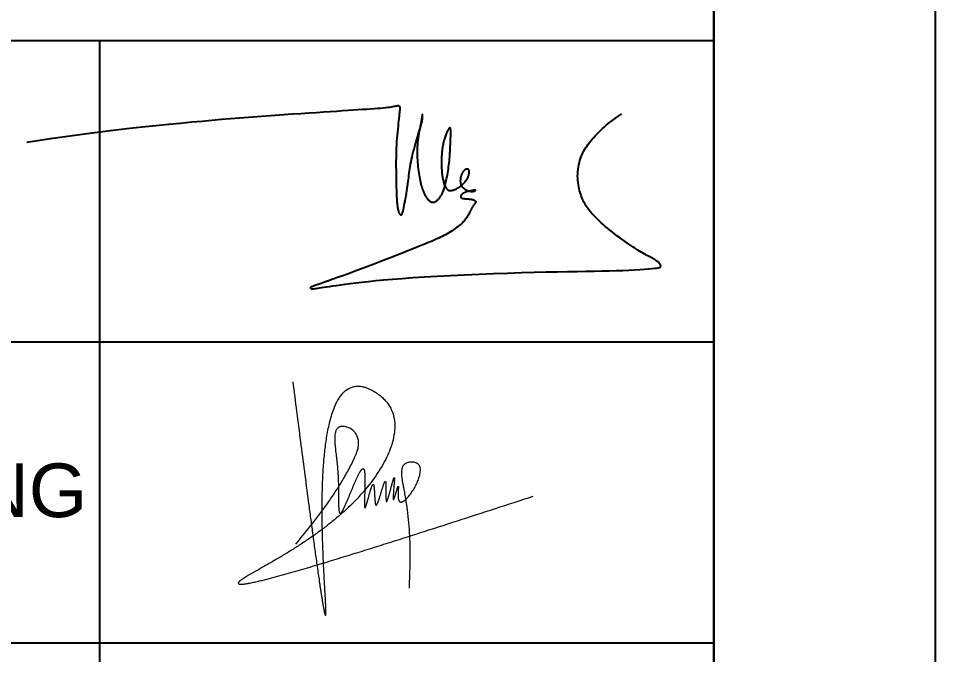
# Model space of a CAD drawing. Header units: millimetres. Extents: x 886808 to 1650903, y -1008069 to 230892.
# Drawn here: x 1071669 to 1083399, y -279590 to -271449 of the extents above; entities that cross this region are included whole.
import ezdxf

# ---------------------------------------------------------------- set-up
doc = ezdxf.new("R2010")
doc.units = ezdxf.units.MM
for name, color, linetype, lineweight in [('A-Wall', 113, 'Continuous', 30), ('G-ANNO-TTLB', 6, 'Continuous', 18), ('hatch', 250, 'Continuous', 0)]:
    doc.layers.add(name, color=color, linetype=linetype, lineweight=lineweight)
for name, color, linetype in [('CUA', 75, 'Continuous'), ('i_Chu', 9, 'Continuous'), ('TUONG', 1, 'Continuous')]:
    doc.layers.add(name, color=color, linetype=linetype)
doc.styles.add('Arial_6', font='arial.ttf', dxfattribs={"height": 1.327769})

# ---------------------------------------------------------------- blocks, each defined once
blk = doc.blocks.new('chu ky Y')
at = {"layer": 'i_Chu'}
blk.add_lwpolyline([(555891.4, 496110.2), (556042.5, 496132.7), (556180.5, 496152.2), (556306.6, 496169), (556421.6, 496183.4), (556526.7, 496195.7), (556622.9, 496206.4), (556711.1, 496215.6), (556792.5, 496223.8), (556867.9, 496231.2), (556938.2, 496238), (557004.3, 496244.2), (557066.8, 496249.8), (557126.7, 496255.1), (557184.6, 496260), (557241.4, 496264.6), (557297.9, 496269), (557354.7, 496273.3), (557411.5, 496277.5), (557468, 496281.5), (557523.6, 496285.3), (557578.1, 496289), (557630.9, 496292.6), (557681.6, 496296), (557729.9, 496299.2), (557775.3, 496302.2), (557817.9, 496305), (557857.9, 496307.7), (557895.3, 496310.2), (557930.4, 496312.6), (557963.1, 496314.7), (557993.7, 496316.8), (558022.2, 496318.7), (558048.9, 496320.4), (558073.6, 496322.1), (558096.5, 496323.7), (558117.5, 496325.2), (558136.7, 496326.7), (558154.1, 496328.2), (558169.8, 496329.7), (558183.8, 496331.3), (558196, 496333), (558206.7, 496334.8), (558215.9, 496336.4), (558223.9, 496338), (558230.6, 496339.5), (558236.4, 496340.7), (558241.2, 496341.6), (558245.3, 496342.2), (558248.8, 496342.4), (558251.7, 496342.1), (558254, 496341.2), (558255.8, 496339.7), (558257.2, 496337.5), (558258.2, 496334.4), (558258.7, 496330.5), (558259, 496325.6), (558258.9, 496319.7), (558258.6, 496312.7), (558258, 496304.6), (558257.1, 496295.2), (558256, 496284.7), (558254.7, 496272.8), (558253.3, 496259.6), (558251.6, 496245), (558249.8, 496229.1), (558247.9, 496211.8), (558246, 496193.6), (558244.1, 496174.4), (558242.3, 496154.6), (558240.6, 496134.3), (558239, 496113.7), (558237.7, 496093), (558236.7, 496072.4), (558236, 496051.9), (558235.4, 496031.5), (558235.1, 496011.2), (558234.9, 495991.1), (558234.9, 495971.2), (558234.9, 495951.4), (558235.1, 495931.9), (558235.2, 495912.5), (558235.5, 495893.5), (558235.7, 495874.9), (558236, 495856.8), (558236.4, 495839.3), (558236.8, 495822.5), (558237.2, 495806.5), (558237.7, 495791.4), (558238.3, 495777.2), (558238.9, 495764.1), (558239.6, 495751.8), (558240.4, 495740.4), (558241.2, 495729.9), (558242, 495720.2), (558243, 495711.2), (558244, 495703), (558245.1, 495695.5), (558246.3, 495688.7), (558247.5, 495682.6), (558248.8, 495677.1), (558250, 495672.2), (558251.3, 495667.9), (558252.6, 495664.2), (558253.8, 495661), (558255.1, 495658.3), (558256.3, 495656.1), (558257.5, 495654.3), (558258.6, 495652.9), (558259.8, 495651.8), (558260.9, 495650.9), (558262.1, 495650.3), (558263.2, 495649.8), (558264.4, 495649.4), (558265.6, 495649.2), (558266.7, 495649.1), (558267.8, 495649.1), (558268.9, 495649.2), (558270, 495649.5), (558271, 495650), (558272, 495650.6), (558272.9, 495651.5), (558273.8, 495652.8), (558274.7, 495654.7), (558275.7, 495657.6), (558276.9, 495661.6), (558278.3, 495667), (558280, 495674.1), (558281.9, 495683), (558284.3, 495694), (558286.9, 495706.7), (558289.7, 495720.9), (558292.6, 495736.1), (558295.6, 495752.1), (558298.5, 495768.4), (558301.4, 495784.8), (558304, 495800.8), (558306.3, 495816.2), (558308.5, 495831), (558310.4, 495845.3), (558312.2, 495859.3), (558313.9, 495873), (558315.6, 495886.5), (558317.3, 495900), (558319.1, 495913.5), (558321, 495927.1), (558323, 495941), (558325.3, 495955.1), (558327.8, 495969.5), (558330.5, 495984.2), (558333.6, 495999.4), (558337, 496015), (558340.7, 496031.1), (558344.9, 496047.8), (558349.4, 496064.8), (558354.1, 496082), (558359, 496099.1), (558363.9, 496116), (558368.8, 496132.5), (558373.6, 496148.3), (558378.1, 496163.2), (558382.3, 496177.2), (558386.2, 496190.1), (558389.8, 496202.1), (558393, 496213.1), (558395.8, 496223.3), (558398.2, 496232.6), (558400.2, 496241.1), (558401.7, 496248.9), (558402.8, 496255.9), (558403.6, 496262.2), (558404, 496267.7), (558404.1, 496272.6), (558404, 496276.6), (558403.8, 496279.9), (558403.4, 496282.5), (558403, 496284.3), (558402.6, 496285.3), (558402.3, 496285.6), (558401.9, 496285.1), (558401.5, 496284), (558401.1, 496282.2), (558400.6, 496279.8), (558400.1, 496276.8), (558399.6, 496273.2), (558398.9, 496269.1), (558398.2, 496264.3), (558397.3, 496258.8), (558396.3, 496252.6), (558395.1, 496245.4), (558393.7, 496237.4), (558392, 496228.3), (558390.1, 496218.1), (558388, 496206.7), (558385.6, 496194.3), (558383.1, 496181.1), (558380.6, 496167.3), (558378.2, 496152.9), (558375.9, 496138.3), (558373.9, 496123.5), (558372.1, 496108.8), (558370.8, 496094.3), (558369.8, 496079.9), (558369.2, 496065.8), (558368.9, 496051.7), (558368.9, 496037.7), (558369.2, 496023.8), (558369.7, 496009.9), (558370.5, 495995.9), (558371.6, 495981.9), (558372.8, 495968), (558374.2, 495954.1), (558375.8, 495940.4), (558377.5, 495926.9), (558379.4, 495913.8), (558381.4, 495901), (558383.5, 495888.8), (558385.7, 495877), (558388, 495865.9), (558390.5, 495855.2), (558393, 495845.1), (558395.6, 495835.4), (558398.3, 495826.2), (558401.1, 495817.4), (558404, 495809), (558407.1, 495801), (558410.2, 495793.5), (558413.4, 495786.3), (558416.6, 495779.6), (558419.8, 495773.3), (558423.1, 495767.4), (558426.3, 495762), (558429.5, 495757.1), (558432.6, 495752.6), (558435.7, 495748.5), (558438.7, 495744.9), (558441.7, 495741.7), (558444.6, 495738.9), (558447.6, 495736.4), (558450.5, 495734.3), (558453.3, 495732.6), (558456.2, 495731.1), (558459, 495729.9), (558461.9, 495729.1), (558464.8, 495728.5), (558467.7, 495728.3), (558470.6, 495728.4), (558473.5, 495728.8), (558476.6, 495729.5), (558479.6, 495730.5), (558482.7, 495731.8), (558485.9, 495733.4), (558489, 495735.3), (558492.2, 495737.5), (558495.3, 495739.9), (558498.4, 495742.5), (558501.5, 495745.4), (558504.4, 495748.5), (558507.4, 495751.7), (558510.2, 495755.1), (558512.9, 495758.7), (558515.6, 495762.5), (558518.2, 495766.3), (558520.7, 495770.3), (558523, 495774.3), (558525.3, 495778.4), (558527.5, 495782.7), (558529.6, 495787.2), (558531.7, 495792), (558533.7, 495797.1), (558535.8, 495802.7), (558537.9, 495808.9), (558540.1, 495815.6), (558542.3, 495823), (558544.7, 495831), (558547, 495839.7), (558549.4, 495849), (558551.8, 495858.8), (558554.2, 495869.2), (558556.6, 495880.1), (558558.9, 495891.6), (558561.2, 495903.4), (558563.4, 495915.7), (558565.5, 495928.2), (558567.5, 495941), (558569.3, 495953.8), (558571, 495966.6), (558572.6, 495979.3), (558573.9, 495991.9), (558575.1, 496004.2), (558576.1, 496016.2), (558576.9, 496027.9), (558577.7, 496039.5), (558578.3, 496050.9), (558578.8, 496062.1), (558579.4, 496073.2), (558579.8, 496084.2), (558580.3, 496095), (558580.8, 496105.7), (558581.2, 496116.1), (558581.6, 496126.1), (558582, 496135.7), (558582.3, 496144.7), (558582.5, 496153.1), (558582.7, 496160.7), (558582.7, 496167.5), (558582.7, 496173.5), (558582.6, 496178.7), (558582.4, 496183.3), (558582.1, 496187.2), (558581.8, 496190.6), (558581.5, 496193.3), (558581.1, 496195.6), (558580.6, 496197.5), (558580.2, 496198.9), (558579.7, 496200), (558579.2, 496200.8), (558578.7, 496201.3), (558578.2, 496201.7), (558577.7, 496201.8), (558577.1, 496201.9), (558576.6, 496201.9), (558576.1, 496201.7), (558575.5, 496201.5), (558574.9, 496201.1), (558574.2, 496200.5), (558573.4, 496199.6), (558572.5, 496198.5), (558571.4, 496197.2), (558570.2, 496195.5), (558568.9, 496193.4), (558567.4, 496191), (558565.8, 496188.2), (558564, 496185.1), (558562.2, 496181.4), (558560.2, 496177.4), (558558.2, 496172.8), (558556.1, 496167.8), (558553.9, 496162.4), (558551.7, 496156.5), (558549.4, 496150.4), (558547.2, 496144), (558545, 496137.4), (558542.8, 496130.7), (558540.7, 496123.9), (558538.7, 496117.1), (558536.8, 496110.2), (558535.1, 496103.2), (558533.4, 496096.1), (558531.9, 496088.7), (558530.5, 496081.1), (558529.2, 496073.2), (558528.1, 496064.9), (558527.2, 496056.2), (558526.4, 496047.2), (558525.8, 496037.9), (558525.2, 496028.6), (558524.8, 496019.1), (558524.5, 496009.7), (558524.3, 496000.5), (558524.1, 495991.4), (558524.1, 495982.6), (558524, 495974.1), (558524.1, 495965.8), (558524.2, 495957.8), (558524.4, 495949.9), (558524.6, 495942.1), (558525, 495934.4), (558525.5, 495926.8), (558526.1, 495919.3), (558526.7, 495911.8), (558527.5, 495904.3), (558528.5, 495897), (558529.6, 495889.7), (558530.8, 495882.5), (558532.2, 495875.4), (558533.8, 495868.5), (558535.5, 495861.6), (558537.4, 495855), (558539.5, 495848.6), (558541.6, 495842.5), (558543.8, 495836.7), (558546.1, 495831.4), (558548.4, 495826.6), (558550.7, 495822.2), (558552.9, 495818.5), (558555.1, 495815.2), (558557.4, 495812.5), (558559.6, 495810.2), (558561.9, 495808.3), (558564.2, 495806.8), (558566.7, 495805.6), (558569.2, 495804.6), (558571.8, 495803.8), (558574.5, 495803.3), (558577.4, 495803), (558580.4, 495802.9), (558583.5, 495803), (558586.8, 495803.4), (558590.3, 495803.9), (558593.9, 495804.7), (558597.7, 495805.7), (558601.7, 495806.9), (558605.8, 495808.4), (558610.1, 495810.1), (558614.5, 495812.1), (558619, 495814.3), (558623.6, 495816.7), (558628.3, 495819.4), (558633.1, 495822.4), (558637.9, 495825.6), (558642.7, 495829), (558647.5, 495832.6), (558652.2, 495836.5), (558656.8, 495840.4), (558661.2, 495844.6), (558665.5, 495848.8), (558669.5, 495853.2), (558673.3, 495857.7), (558676.9, 495862.2), (558680.2, 495866.7), (558683.3, 495871.2), (558686, 495875.7), (558688.5, 495880.1), (558690.7, 495884.4), (558692.5, 495888.6), (558694.1, 495892.7), (558695.4, 495896.6), (558696.5, 495900.4), (558697.3, 495904), (558698, 495907.4), (558698.5, 495910.7), (558698.9, 495913.7), (558699.2, 495916.6), (558699.4, 495919.3), (558699.5, 495921.9), (558699.4, 495924.2), (558699.3, 495926.4), (558699.1, 495928.3), (558698.8, 495930.1), (558698.4, 495931.7), (558697.9, 495933.1), (558697.4, 495934.3), (558696.7, 495935.4), (558695.9, 495936.3), (558695.1, 495937.1), (558694.1, 495937.7), (558693, 495938.3), (558691.8, 495938.7), (558690.5, 495939), (558689, 495939.2), (558687.5, 495939.3), (558685.9, 495939.3), (558684.2, 495939.2), (558682.6, 495938.9), (558680.9, 495938.5), (558679.2, 495938), (558677.5, 495937.3), (558675.8, 495936.4), (558674.2, 495935.4), (558672.6, 495934.3), (558671, 495933), (558669.4, 495931.6), (558667.9, 495930.1), (558666.4, 495928.5), (558664.9, 495926.8), (558663.4, 495925), (558661.9, 495923.1), (558660.5, 495921.1), (558659.1, 495919.1), (558657.7, 495916.9), (558656.3, 495914.7), (558654.9, 495912.4), (558653.6, 495910), (558652.3, 495907.5), (558651.1, 495904.9), (558649.9, 495902.2), (558648.7, 495899.3), (558647.7, 495896.3), (558646.7, 495893.2), (558645.9, 495889.8), (558645.2, 495886.3), (558644.6, 495882.6), (558644.1, 495878.9), (558643.7, 495875.1), (558643.4, 495871.4), (558643.2, 495867.7), (558643.2, 495864.2), (558643.3, 495860.8), (558643.4, 495857.7), (558643.7, 495854.8), (558644.1, 495852), (558644.6, 495849.4), (558645.2, 495846.9), (558646, 495844.6), (558646.8, 495842.2), (558647.7, 495839.9), (558648.7, 495837.6), (558649.9, 495835.4), (558651.1, 495833.1), (558652.4, 495830.9), (558653.9, 495828.6), (558655.4, 495826.5), (558657.1, 495824.4), (558658.8, 495822.4), (558660.7, 495820.4), (558662.7, 495818.5), (558664.8, 495816.7), (558667, 495815), (558669.2, 495813.3), (558671.6, 495811.7), (558674, 495810.2), (558676.5, 495808.7), (558679.1, 495807.3), (558681.7, 495805.9), (558684.4, 495804.6), (558687.1, 495803.4), (558689.9, 495802.2), (558692.7, 495801.2), (558695.6, 495800.3), (558698.5, 495799.5), (558701.4, 495798.9), (558704.4, 495798.4), (558707.3, 495797.9), (558710.1, 495797.6), (558712.9, 495797.4), (558715.5, 495797.3), (558718, 495797.3), (558720.4, 495797.3), (558722.5, 495797.4), (558724.5, 495797.6), (558726.2, 495797.8), (558727.9, 495798.1), (558729.3, 495798.4), (558730.7, 495798.8), (558731.9, 495799.2), (558733.1, 495799.7), (558734.1, 495800.2), (558735.1, 495800.7), (558735.9, 495801.3), (558736.7, 495801.8), (558737.4, 495802.3), (558737.9, 495802.9), (558738.3, 495803.4), (558738.7, 495803.8), (558738.8, 495804.2), (558738.9, 495804.5), (558738.9, 495804.8), (558738.7, 495805.1), (558738.4, 495805.2), (558738, 495805.4), (558737.6, 495805.5), (558737, 495805.5), (558736.4, 495805.5), (558735.6, 495805.4), (558734.7, 495805.3), (558733.7, 495805.2), (558732.5, 495805), (558731.1, 495804.7), (558729.6, 495804.5), (558727.9, 495804.1), (558725.9, 495803.8), (558723.7, 495803.3), (558721.4, 495802.9), (558718.9, 495802.4), (558716.2, 495801.9), (558713.5, 495801.4), (558710.6, 495800.8), (558707.7, 495800.3), (558704.7, 495799.7), (558701.7, 495799.1), (558698.6, 495798.5), (558695.6, 495797.9), (558692.6, 495797.2), (558689.7, 495796.5), (558686.8, 495795.7), (558684, 495794.9), (558681.3, 495794), (558678.8, 495793.1), (558676.3, 495792.1), (558673.9, 495791.1), (558671.6, 495790), (558669.4, 495788.9), (558667.2, 495787.7), (558665.1, 495786.6), (558663.1, 495785.4), (558661.2, 495784.2), (558659.3, 495783), (558657.6, 495781.7), (558655.9, 495780.5), (558654.4, 495779.2), (558653, 495777.9), (558651.7, 495776.7), (558650.6, 495775.4), (558649.6, 495774.1), (558648.8, 495772.8), (558648.1, 495771.6), (558647.6, 495770.3), (558647.1, 495768.9), (558646.8, 495767.6), (558646.6, 495766.2), (558646.5, 495764.8), (558646.6, 495763.4), (558646.7, 495762), (558647, 495760.7), (558647.4, 495759.4), (558648, 495758.2), (558648.7, 495757.1), (558649.6, 495756.1), (558650.6, 495755.3), (558651.9, 495754.5), (558653.3, 495753.9), (558655, 495753.4), (558656.9, 495753), (558659.1, 495752.6), (558661.5, 495752.3), (558664.3, 495752), (558667.3, 495751.6), (558670.7, 495751.3), (558674.2, 495751), (558677.9, 495750.7), (558681.8, 495750.3), (558685.7, 495750), (558689.7, 495749.7), (558693.6, 495749.4), (558697.5, 495749), (558701.2, 495748.7), (558704.9, 495748.4), (558708.4, 495748), (558711.7, 495747.6), (558714.9, 495747.1), (558717.8, 495746.5), (558720.5, 495745.9), (558722.9, 495745.2), (558725, 495744.4), (558726.9, 495743.6), (558728.7, 495742.7), (558730.2, 495741.8), (558731.6, 495740.9), (558732.9, 495740), (558734.1, 495739.2), (558735.2, 495738.4), (558736.2, 495737.7), (558737.2, 495736.9), (558738, 495736.2), (558738.8, 495735.5), (558739.5, 495734.8), (558740, 495734.1), (558740.5, 495733.3), (558740.9, 495732.5), (558741.1, 495731.6), (558741.1, 495730.6), (558741, 495729.5), (558740.7, 495728.3), (558740.2, 495726.9), (558739.4, 495725.3), (558738.3, 495723.5), (558737, 495721.5), (558735.4, 495719.3), (558733.6, 495716.9), (558731.7, 495714.4), (558729.8, 495711.8), (558727.8, 495709.1), (558725.8, 495706.4), (558724, 495703.7), (558722.2, 495701), (558720.6, 495698.4), (558719.1, 495695.8), (558717.7, 495693.3), (558716.3, 495690.8), (558715, 495688.3), (558713.8, 495685.9), (558712.6, 495683.5), (558711.3, 495681.1), (558710.1, 495678.7), (558708.8, 495676.2), (558707.4, 495673.6), (558706, 495670.8), (558704.4, 495667.7), (558702.6, 495664.4), (558700.7, 495660.6), (558698.6, 495656.5), (558696.3, 495651.9), (558693.7, 495647.1), (558690.8, 495642), (558687.7, 495636.7), (558684.3, 495631.3), (558680.6, 495625.8), (558676.6, 495620.2), (558672.2, 495614.7), (558667.4, 495609.1), (558662.3, 495603.5), (558656.6, 495597.9), (558650.5, 495592.1), (558643.8, 495586.2), (558636.5, 495580.2), (558628.6, 495574), (558620.1, 495567.5), (558611.1, 495560.9), (558601.5, 495554.2), (558591.5, 495547.6), (558581.3, 495540.9), (558570.8, 495534.4), (558560.2, 495528.1), (558549.5, 495522.1), (558538.9, 495516.3), (558528.2, 495510.8), (558517.2, 495505.5), (558505.9, 495500.2), (558494.1, 495494.9), (558481.7, 495489.5), (558468.5, 495483.9), (558454.5, 495477.9), (558439.4, 495471.6), (558422.9, 495464.7), (558404.9, 495457.3), (558384.9, 495449.1), (558362.8, 495440.1), (558338.1, 495430.2), (558310.7, 495419.2), (558280.2, 495407.1), (558246.4, 495393.9), (558209.9, 495379.6), (558171.4, 495364.6), (558131.4, 495349.2), (558090.7, 495333.6), (558049.8, 495318), (558009.4, 495302.8), (557970.2, 495288.2), (557932.8, 495274.4), (557897.5, 495261.5), (557864.4, 495249.6), (557833.8, 495238.7), (557806, 495228.9), (557781.2, 495220.2), (557759.6, 495212.6), (557741.4, 495206.3), (557726.7, 495201.2), (557715.3, 495197.2), (557706.7, 495194.1), (557700.6, 495191.8), (557696.4, 495190), (557693.8, 495188.7), (557692.3, 495187.6), (557691.6, 495186.5), (557691.3, 495185.3), (557691.4, 495184.1), (557691.9, 495182.9), (557693, 495181.7), (557694.7, 495180.6), (557697, 495179.8), (557700, 495179.1), (557703.8, 495178.8), (557708.5, 495178.8), (557714.2, 495179.2), (557721, 495179.9), (557729.1, 495180.9), (557738.7, 495182.3), (557749.8, 495184), (557762.6, 495186), (557777.3, 495188.3), (557794.1, 495191), (557812.9, 495193.9), (557834.1, 495197.1), (557857.8, 495200.5), (557884, 495204.2), (557913.1, 495208.1), (557945, 495212.2), (557979.9, 495216.5), (558018.1, 495221), (558060, 495225.5), (558106, 495230.2), (558156.7, 495235), (558212.4, 495239.8), (558273.7, 495244.6), (558341.1, 495249.3), (558414.9, 495254), (558495.4, 495258.6), (558581.2, 495263), (558670.6, 495267.3), (558761.9, 495271.2), (558853.5, 495274.9), (558943.7, 495278.2), (559030.8, 495281.1), (559113.1, 495283.5), (559189.2, 495285.4), (559259.5, 495286.9), (559324.4, 495288.1), (559384.5, 495289.1), (559440.3, 495289.9), (559492.5, 495290.8), (559541.5, 495291.7), (559587.9, 495292.7), (559632.2, 495294), (559674.1, 495295.6), (559713.4, 495297.3), (559749.8, 495299.1), (559782.9, 495301), (559812.4, 495303), (559838, 495304.9), (559859.4, 495306.8), (559876.5, 495308.6), (559889.7, 495310.3), (559899.4, 495311.9), (559906.2, 495313.5), (559910.6, 495315.1), (559913.3, 495316.7), (559914.7, 495318.3), (559915.3, 495320), (559915.6, 495321.7), (559915.8, 495323.5), (559915.6, 495325.4), (559915.2, 495327.4), (559914.5, 495329.5), (559913.4, 495331.8), (559912, 495334.2), (559910.1, 495336.8), (559907.9, 495339.6), (559905.2, 495342.5), (559902, 495345.7), (559898.3, 495349), (559894, 495352.4), (559889.1, 495356.1), (559883.5, 495359.9), (559877.3, 495363.8), (559870.3, 495368), (559862.7, 495372.3), (559854.6, 495376.7), (559846.1, 495381.3), (559837.2, 495386.1), (559828, 495391), (559818.7, 495396), (559809.4, 495401.2), (559800.1, 495406.6), (559790.6, 495412.1), (559781, 495418), (559771.1, 495424.2), (559760.7, 495430.8), (559749.8, 495437.9), (559738.1, 495445.6), (559725.7, 495453.9), (559712.4, 495462.9), (559698.4, 495472.6), (559683.7, 495482.7), (559668.6, 495493.4), (559653.2, 495504.5), (559637.7, 495515.9), (559622.3, 495527.5), (559607, 495539.4), (559592.1, 495551.3), (559577.6, 495563.2), (559563.7, 495575.1), (559550.2, 495586.9), (559537.4, 495598.4), (559525.2, 495609.7), (559513.8, 495620.6), (559503.1, 495631.1), (559493.3, 495641), (559484.3, 495650.6), (559476.1, 495659.7), (559468.4, 495668.6), (559461.4, 495677.3), (559454.9, 495685.8), (559448.8, 495694.3), (559443.2, 495702.8), (559437.9, 495711.5), (559432.8, 495720.2), (559428.1, 495729.2), (559423.6, 495738.4), (559419.3, 495747.9), (559415.3, 495757.8), (559411.4, 495768.1), (559407.7, 495778.8), (559404.1, 495790.1), (559400.8, 495801.8), (559397.7, 495813.9), (559394.9, 495826.5), (559392.5, 495839.5), (559390.5, 495852.8), (559389.1, 495866.5), (559388.3, 495880.5), (559388.1, 495894.7), (559388.5, 495909.2), (559389.5, 495923.7), (559391.1, 495938.2), (559393.2, 495952.6), (559395.9, 495966.8), (559399, 495980.6), (559402.6, 495994), (559406.7, 496006.9), (559411.2, 496019.2), (559416.1, 496031.2), (559421.5, 496042.8), (559427.4, 496054.1), (559433.7, 496065.2), (559440.5, 496076), (559447.7, 496086.8), (559455.4, 496097.5), (559463.6, 496108.1), (559472.2, 496118.7), (559481.1, 496129.3), (559490.5, 496139.9), (559500.2, 496150.6), (559510.2, 496161.2), (559520.5, 496171.9), (559531.1, 496182.8), (559542.7, 496194), (559555.8, 496206.1), (559571.2, 496219.2), (559589.4, 496233.8), (559611.1, 496250.3), (559636.9, 496268.9), (559667.6, 496290.1)], dxfattribs=at)

msp = doc.modelspace()

# ---------------------------------------------------------------- linework, layer by layer
at = {"layer": 'A-Wall', "linetype": 'Continuous', "transparency": 33554636}
msp.add_line((1080561.4, -203167.1), (1080561.4, -315881.7), dxfattribs=at)
at = {"layer": 'CUA', "color": 4, "transparency": 33554636}
for p, q in [((1051093.7, -271733), (1080561.4, -271733)), ((1051093.7, -271733), (1080561.4, -271733)), ((1051094, -271733), (1080561.4, -271733)), ((1072705.6, -271733), (1072705.6, -287145.6)), ((1051093.7, -275586.2), (1080561.4, -275586.2)), ((1051093.7, -279439.3), (1080561.4, -279439.3))]:
    msp.add_line(p, q, dxfattribs=at)
at = {"layer": 'Defpoints', "transparency": 33554636}
msp.add_lwpolyline([(915979, -318719.3), (1083399.1, -318719.3), (1083399.1, -200329.5), (915979, -200329.5)], close=True, dxfattribs=at)
at = {"layer": 'G-ANNO-TTLB', "lineweight": 9, "transparency": 33554636}
for points, knots in [([(1075178.2, -276098.7), (1075194.6, -276226.2), (1075227.5, -276481), (1075276.9, -276863.3), (1075326.6, -277245.5), (1075368.4, -277564), (1075402.2, -277818.7), (1075427.8, -278009.7), (1075453.8, -278200.7), (1075475.7, -278359.8), (1075493.7, -278487), (1075507.3, -278582.4), (1075518.9, -278661.8), (1075528.4, -278725.4), (1075535.6, -278773), (1075543, -278820.6), (1075549.3, -278860.3), (1075554.5, -278892), (1075558.4, -278915.7), (1075562.5, -278939.5), (1075566.6, -278963.2), (1075570.1, -278983), (1075573.1, -278998.8), (1075575.5, -279010.5), (1075577.4, -279020.3), (1075579, -279028.2), (1075580.2, -279034.2), (1075581.4, -279040.2), (1075582.6, -279046.1), (1075583.9, -279052), (1075585.2, -279056.8), (1075586.3, -279060.5), (1075587.2, -279063.3), (1075588.1, -279066.1), (1075589, -279068.9), (1075589.9, -279071.8), (1075590.5, -279074.3), (1075590.9, -279076.2), (1075591.1, -279077.2), (1075591.2, -279078.3), (1075591.5, -279079.7), (1075591.8, -279081.3), (1075592.2, -279082.9), (1075592.8, -279084.3), (1075593.5, -279085.3), (1075594.2, -279086), (1075594.8, -279086.4), (1075595.5, -279086.8), (1075596.5, -279087.1), (1075597.6, -279087.3), (1075598.5, -279087.1), (1075599.1, -279086.9), (1075599.5, -279086.5), (1075600, -279085.8), (1075600.4, -279084.7), (1075600.7, -279083), (1075600.7, -279081.2), (1075600.7, -279079.6), (1075600.7, -279078.3), (1075600.7, -279077.1), (1075600.7, -279075.6), (1075600.8, -279074), (1075600.9, -279071.8), (1075601.1, -279069.3), (1075601.4, -279065.6), (1075601.9, -279061.1), (1075602.3, -279055.4), (1075602.4, -279049.5), (1075602.4, -279043.3), (1075602.3, -279037.1), (1075602.1, -279030.9), (1075602, -279022.9), (1075601.8, -279013), (1075601.4, -278997.5), (1075600.8, -278977.9), (1075599.8, -278954.3), (1075598.3, -278922.8), (1075596.3, -278883.7), (1075593.7, -278836.6), (1075591.1, -278789.5), (1075587.6, -278726.7), (1075583.2, -278648.3), (1075578.2, -278554.1), (1075573.4, -278460), (1075569.1, -278365.8), (1075563.8, -278240.2), (1075558.5, -278083.1), (1075554.5, -277894.6), (1075553.2, -277706), (1075555.4, -277517.4), (1075561.6, -277328.9), (1075572.9, -277140.7), (1075590.8, -276952.9), (1075617.4, -276766.2), (1075650, -276612.2), (1075685.9, -276491.7), (1075719.5, -276403.5), (1075762.1, -276319.1), (1075817.3, -276242.1), (1075878.3, -276190.8), (1075936.2, -276165.1), (1075970.5, -276157.7), (1075993, -276155.6), (1076006.6, -276154.8), (1076030.5, -276155), (1076064.4, -276159), (1076104.1, -276169), (1076142.5, -276183), (1076179.6, -276200.1), (1076227.3, -276226.4), (1076278.1, -276260.8), (1076330, -276304.7), (1076372.7, -276348.7), (1076409.6, -276397.6), (1076449.5, -276469), (1076479.9, -276567.2), (1076486.5, -276690.1), (1076470.1, -276811.6), (1076436.7, -276929.4), (1076390.8, -277042.9), (1076310.3, -277200.9), (1076180.8, -277394.4), (1075991.8, -277611.2), (1075817.3, -277775.3), (1075670.2, -277898), (1075556.8, -277986), (1075440.7, -278070.5), (1075322.2, -278151.7), (1075201.8, -278229.9), (1075100.1, -278292.9), (1075018, -278342.2), (1074956.1, -278378.6), (1074894, -278414.5), (1074831.6, -278450.1), (1074779.6, -278479.6), (1074737.9, -278503.1), (1074706.6, -278520.8), (1074675.4, -278538.5), (1074644.2, -278556.3), (1074618.3, -278571.3), (1074597.7, -278583.5), (1074578.4, -278595.1), (1074559.7, -278606.6), (1074541.9, -278618.2), (1074528.7, -278627.1), (1074517.9, -278634.8), (1074509.5, -278641.4), (1074503.3, -278646.4), (1074498.4, -278650.8), (1074494.6, -278654.5), (1074491.8, -278657.3), (1074489.2, -278660.3), (1074486.7, -278663.4), (1074484.5, -278666.8), (1074482.8, -278669.9), (1074482, -278672.5), (1074481.8, -278674.1), (1074481.8, -278675.4), (1074482, -278676.7), (1074482.8, -278679), (1074484.7, -278681.9), (1074488, -278684.2), (1074491.2, -278685.4), (1074493.8, -278686.1), (1074496.4, -278686.7), (1074499.7, -278687.3), (1074503.7, -278687.8), (1074507.6, -278688.2), (1074512.9, -278688.4), (1074519.5, -278688.5), (1074527.5, -278688.3), (1074535.5, -278687.8), (1074543.4, -278687.2), (1074554, -278686.1), (1074567.2, -278684.5), (1074582.9, -278682.3), (1074598.7, -278679.8), (1074614.4, -278677), (1074635.2, -278673.2), (1074661.3, -278668), (1074692.4, -278661.4), (1074733.9, -278652.1), (1074785.6, -278639.8), (1074847.4, -278624.3), (1074909, -278608.3), (1074991.1, -278586.3), (1075093.5, -278558), (1075216, -278523), (1075338.3, -278487.3), (1075460.5, -278451.1), (1075623.2, -278402.1), (1075826.3, -278340), (1076069.7, -278264.4), (1076312.9, -278188), (1076555.9, -278111), (1076879.6, -278007.7), (1077284, -277877.7), (1077769, -277720.8), (1078092.3, -277616), (1078253.9, -277563.6)], [0, 0, 0, 0, 1.0080318, 2.0160637, 3.0240955, 4.0321274, 4.5361433, 5.0401592, 5.5441752, 6.0481911, 6.3001991, 6.552207, 6.804215, 6.930219, 7.0562229, 7.1822269, 7.3082309, 7.3712329, 7.4342349, 7.4972369, 7.5602389, 7.6232409, 7.6547419, 7.6862429, 7.7177438, 7.7334943, 7.7492448, 7.7649953, 7.7807458, 7.7964963, 7.8122468, 7.8201221, 7.8279973, 7.8358726, 7.8437478, 7.8516231, 7.8594983, 7.863436, 7.8654048, 7.8673736, 7.8713112, 7.8752488, 7.8791864, 7.8831241, 7.8870617, 7.8890305, 7.8909993, 7.8929681, 7.8949369, 7.8988746, 7.9008434, 7.9028122, 7.904781, 7.9067498, 7.9106874, 7.9146251, 7.9185627, 7.9225003, 7.9244691, 7.9264379, 7.9303756, 7.9343132, 7.9382508, 7.9461261, 7.9540013, 7.9697518, 7.9855023, 8.0012528, 8.0170033, 8.0327538, 8.0485043, 8.0642548, 8.0950784, 8.1259021, 8.1875494, 8.2491967, 8.310844, 8.4341386, 8.5574332, 8.6807278, 8.8040224, 9.0506116, 9.2972008, 9.54379, 9.7903792, 10.0369684, 10.5301468, 11.0233252, 11.5165036, 12.009682, 12.5028603, 12.9960387, 13.4892171, 13.9823955, 14.4755739, 14.7221631, 14.9687523, 15.2153415, 15.4619307, 15.7085199, 15.8318145, 15.9551091, 15.9817886, 16.0084681, 16.0618271, 16.168545, 16.2752629, 16.3819809, 16.4886988, 16.5954168, 16.8088527, 16.9686385, 17.1284244, 17.2882103, 17.4479961, 17.7675678, 18.0871396, 18.4067113, 18.726283, 19.0458547, 19.3654265, 20.116469, 20.8675115, 21.6185541, 21.9940753, 22.3695966, 22.7451179, 23.1206391, 23.4961604, 23.8716817, 24.0594423, 24.2472029, 24.4349636, 24.6227242, 24.8104848, 24.9043651, 24.9982454, 25.0921258, 25.1860061, 25.2798864, 25.3268266, 25.3737667, 25.4570875, 25.4987479, 25.5404083, 25.5820686, 25.6028988, 25.623729, 25.6445592, 25.6549743, 25.6653894, 25.6758045, 25.6862196, 25.6966347, 25.7070498, 25.7122574, 25.7174649, 25.7200687, 25.7226725, 25.72788, 25.7382951, 25.7487102, 25.7591253, 25.7643328, 25.7695404, 25.7799555, 25.7903706, 25.8007857, 25.8112008, 25.832031, 25.8528612, 25.8736914, 25.8945216, 25.9153517, 25.9570121, 25.9986725, 26.0403329, 26.0819933, 26.1236537, 26.2069745, 26.2902952, 26.373616, 26.5402575, 26.7068991, 26.8735406, 27.0401822, 27.3734653, 27.7067484, 28.0400315, 28.3733146, 28.7065977, 29.3731638, 30.03973, 30.7062962, 31.3728624, 32.0394286, 33.372561, 34.7056934, 36.0388257, 36.0388257, 36.0388257, 36.0388257]), ([(1075219.3, -278175.1), (1075291.1, -278086.1), (1075434.8, -277908.3), (1075606.9, -277680), (1075735.4, -277490.8), (1075810.8, -277369.4), (1075867.6, -277270.2), (1075908.3, -277194.7), (1075940.4, -277130.9), (1075965.1, -277079.3), (1075979, -277049.2), (1075988.2, -277027.5), (1075995, -277010.4), (1076006.1, -276980), (1076018.2, -276935.3), (1076022.7, -276879.7), (1076014.4, -276826.5), (1075995.6, -276778.3), (1075972.6, -276743.9), (1075949.4, -276720.3), (1075929.8, -276705.1), (1075908.3, -276692.8), (1075883.9, -276682.4), (1075856.8, -276674.4), (1075832, -276670.4), (1075812, -276669.7), (1075797, -276670.8), (1075784.7, -276673.5), (1075775.3, -276676.9), (1075764.9, -276681.7), (1075752.2, -276690.7), (1075739.8, -276705.7), (1075730.7, -276722.9), (1075722.4, -276747.3), (1075716.9, -276779.1), (1075714.8, -276817.7), (1075715.4, -276856.3), (1075718.3, -276907.7), (1075724.7, -276971.8), (1075733.7, -277048.5), (1075742.8, -277125.1), (1075750.8, -277201.9), (1075756.5, -277275.4), (1075759.8, -277345.6), (1075761.7, -277412.3), (1075762.4, -277467.8), (1075762.7, -277512.3), (1075762.8, -277545.7), (1075763, -277579), (1075763.2, -277612.4), (1075763.5, -277645.7), (1075764.2, -277673.5), (1075765, -277695.7), (1075765.8, -277709.6), (1075766.5, -277720.7), (1075767.2, -277729), (1075768.1, -277737.3), (1075769.1, -277745.6), (1075770.2, -277752.4), (1075771.3, -277757.9), (1075772.2, -277762), (1075773.3, -277766), (1075774.3, -277769.3), (1075775.3, -277771.9), (1075776.4, -277774.5), (1075778, -277777.6), (1075780.3, -277780.3), (1075782.8, -277781.9), (1075784.7, -277782.5), (1075786.8, -277782.5), (1075788.9, -277782), (1075790.9, -277781.1), (1075793.3, -277779.7), (1075795.4, -277777.8), (1075797.3, -277775.8), (1075799.2, -277773.8), (1075801.4, -277771.1), (1075804.1, -277767.5), (1075806.8, -277763.6), (1075810.5, -277757.9), (1075814.8, -277750.6), (1075819.7, -277741.8), (1075824.5, -277732.8), (1075829, -277723.7), (1075835, -277711.6), (1075842.2, -277696.3), (1075850.5, -277677.8), (1075858.7, -277659.2), (1075866.8, -277640.6), (1075877.3, -277615.7), (1075890.4, -277584.5), (1075905.8, -277547), (1075921.2, -277509.4), (1075936.7, -277471.9), (1075952.2, -277434.4), (1075968.1, -277397.1), (1075981.6, -277366.1), (1075992.7, -277341.4), (1076001.2, -277323), (1076009.9, -277304.6), (1076019, -277286.5), (1076026.9, -277271.5), (1076033.5, -277259.7), (1076038.6, -277251), (1076044, -277242.4), (1076049.7, -277234), (1076054.9, -277227.2), (1076059.3, -277222.2), (1076062.8, -277218.5), (1076066, -277215.8), (1076068.9, -277213.9), (1076071.2, -277212.6), (1076073.2, -277211.7), (1076074.8, -277211.3), (1076076.1, -277211.1), (1076077.3, -277211.1), (1076079, -277211.3), (1076081.1, -277212), (1076083.4, -277213.3), (1076085.3, -277215), (1076086.9, -277217), (1076088.2, -277219.2), (1076089.3, -277221.5), (1076090.6, -277224.7), (1076091.9, -277228.3), (1076093, -277232.4), (1076094.3, -277237.5), (1076095.5, -277243.9), (1076096.7, -277251.7), (1076098.1, -277262.1), (1076099.3, -277275.1), (1076100.3, -277290.8), (1076101, -277306.5), (1076101.4, -277322.2), (1076101.7, -277337.9), (1076101.8, -277358.8), (1076101.7, -277384.9), (1076101, -277426.8), (1076099.9, -277468.6), (1076098.6, -277510.5), (1076097.5, -277541.9), (1076096.7, -277568), (1076096.1, -277588.9), (1076095.7, -277604.6), (1076095.4, -277620.3), (1076095.1, -277636), (1076095, -277651.7), (1076095.1, -277664.7), (1076095.3, -277673.9), (1076095.4, -277679.2), (1076095.5, -277683.2), (1076095.7, -277687.1), (1076095.9, -277690.4), (1076096.2, -277692.9), (1076096.5, -277695.4), (1076096.9, -277697.9), (1076097.2, -277700.4), (1076097.5, -277702.1), (1076097.6, -277703.4), (1076097.8, -277704.5), (1076097.9, -277705.6), (1076098, -277707), (1076098.3, -277708.8), (1076098.9, -277710.7), (1076100.1, -277712.1), (1076101.8, -277712.6), (1076103, -277712.6), (1076103.7, -277712.5), (1076104.3, -277712.3), (1076104.9, -277711.9), (1076105.6, -277711.3), (1076106.2, -277710.5), (1076106.9, -277709.3), (1076107.4, -277708), (1076107.9, -277706.6), (1076108.4, -277705.2), (1076109.1, -277703.5), (1076109.8, -277701.7), (1076110.7, -277699.7), (1076111.6, -277697.6), (1076112.5, -277695.3), (1076113.4, -277693.1), (1076114.6, -277690.2), (1076116, -277686.3), (1076118.1, -277679.9), (1076120.5, -277671.7), (1076123.4, -277662.1), (1076126.3, -277652.5), (1076130, -277639.7), (1076134.5, -277623.6), (1076139.8, -277604.2), (1076145.1, -277584.9), (1076150.4, -277565.5), (1076155.8, -277546.1), (1076161.2, -277526.8), (1076166.7, -277507.5), (1076171.5, -277491.5), (1076175.5, -277478.7), (1076178.6, -277469.2), (1076181.7, -277459.6), (1076185, -277450), (1076187.9, -277442.2), (1076190.5, -277436.2), (1076192.6, -277431.8), (1076194.4, -277428), (1076195.8, -277425), (1076196.7, -277423), (1076197.4, -277421.3), (1076198.2, -277419.7), (1076199.2, -277417.6), (1076200.3, -277415.8), (1076201.4, -277414.6), (1076202.4, -277413.8), (1076203.4, -277413.2), (1076205, -277412.6), (1076207.3, -277412.4), (1076209.8, -277413.1), (1076211.5, -277414.7), (1076212.6, -277417), (1076213.3, -277419.7), (1076213.8, -277422.5), (1076214.3, -277425), (1076214.8, -277427.3), (1076215.3, -277430.2), (1076216.1, -277433.6), (1076216.8, -277437.7), (1076217.8, -277443.3), (1076218.6, -277450.5), (1076219.4, -277459.3), (1076220.2, -277468), (1076220.8, -277476.7), (1076221.5, -277485.3), (1076222.2, -277496.9), (1076223.1, -277511.4), (1076224, -277528.8), (1076224.8, -277546.1), (1076225.7, -277563.5), (1076226.7, -277580.9), (1076227.8, -277598.3), (1076228.8, -277612.7), (1076229.8, -277624.2), (1076230.7, -277632.9), (1076231.7, -277641.6), (1076232.7, -277648.9), (1076233.6, -277654.6), (1076234.4, -277658.8), (1076235.1, -277662.8), (1076236, -277666.2), (1076236.8, -277669.1), (1076237.5, -277671.2), (1076238.4, -277673.5), (1076239.4, -277675.8), (1076240.5, -277677.6), (1076241.4, -277678.7), (1076242.2, -277679.3), (1076242.9, -277679.7), (1076243.5, -277679.8), (1076244.1, -277679.9), (1076244.9, -277679.8), (1076246.3, -277679.4), (1076248, -277678.5), (1076250.7, -277676.4), (1076253.2, -277673.6), (1076255.1, -277670.5), (1076256.4, -277668), (1076257.3, -277665.9), (1076258.3, -277663.7), (1076259.8, -277660.5), (1076262.4, -277654.8), (1076266.1, -277646.7), (1076270, -277636.8), (1076273.6, -277626.8), (1076277.1, -277616.7), (1076280.5, -277606.6), (1076283.8, -277596.5), (1076288.2, -277583), (1076293.5, -277566.1), (1076299.8, -277545.7), (1076305.9, -277525.3), (1076312.1, -277504.9), (1076318.2, -277484.5), (1076323.4, -277467.6), (1076327.6, -277454), (1076330.8, -277443.9), (1076334.1, -277433.8), (1076337.4, -277423.6), (1076340.2, -277415.1), (1076342.6, -277408.5), (1076344.5, -277403.5), (1076346.6, -277398.7), (1076348.4, -277394.7), (1076349.8, -277391.5), (1076350.8, -277389), (1076351.6, -277386.9), (1076352.2, -277385.1), (1076352.9, -277383.4), (1076353.6, -277381.2), (1076354.8, -277378.7), (1076356.3, -277376.5), (1076359, -277374.2), (1076363.3, -277373), (1076365.5, -277375), (1076366.4, -277377.6), (1076366.7, -277380.3), (1076366.9, -277382.4), (1076367.1, -277384), (1076367.3, -277385.5), (1076367.5, -277387.5), (1076367.8, -277390.7), (1076368.4, -277394.9), (1076368.9, -277399.4), (1076369.3, -277403.7), (1076369.6, -277407.8), (1076369.8, -277411.9), (1076370, -277417.6), (1076370.1, -277424.7), (1076370.2, -277433.1), (1076370.3, -277441.5), (1076370.4, -277452.5), (1076370.4, -277466.4), (1076370.3, -277483.1), (1076370.1, -277499.8), (1076370, -277516.4), (1076369.9, -277533.1), (1076369.8, -277549.9), (1076369.8, -277563.6), (1076370, -277574.7), (1076370.1, -277583.1), (1076370.4, -277591.7), (1076370.7, -277598.8), (1076371, -277604.2), (1076371.3, -277608), (1076371.6, -277611.8), (1076372, -277615), (1076372.4, -277617.8), (1076372.7, -277620.1), (1076373.1, -277622), (1076373.4, -277623.7), (1076373.7, -277625.5), (1076374.2, -277627.6), (1076374.8, -277629.4), (1076375.6, -277630.4), (1076376.1, -277630.8), (1076376.6, -277631), (1076377.1, -277631), (1076377.8, -277630.9), (1076378.7, -277630.5), (1076380, -277629.7), (1076382.2, -277627.8), (1076384.5, -277624.9), (1076385.9, -277621.8), (1076386.9, -277619.2), (1076387.5, -277617.3), (1076388.2, -277615.4), (1076389.1, -277612.8), (1076390.8, -277608.3), (1076393, -277602.7), (1076395.2, -277596.9), (1076397.5, -277590.3), (1076400.1, -277582.1), (1076403, -277572.2), (1076406, -277562.2), (1076408.9, -277552.3), (1076412.7, -277539), (1076417.3, -277522.4), (1076422.7, -277502.4), (1076428.1, -277482.3), (1076433.4, -277462.3), (1076438.7, -277442.3), (1076443.1, -277425.6), (1076446.7, -277412.2), (1076449.4, -277402.2), (1076452.2, -277392.3), (1076455, -277382.3), (1076457.2, -277373.8), (1076459, -277367.1), (1076460.5, -277362.2), (1076461.8, -277358.1), (1076462.9, -277354.9), (1076464.1, -277351.8), (1076465.7, -277347.8), (1076467.4, -277343), (1076468.5, -277338.6), (1076469.2, -277334.9), (1076469.7, -277332.7), (1076470.3, -277331), (1076470.9, -277329.9), (1076471.7, -277328.9), (1076472.5, -277328.1), (1076473.2, -277327.6), (1076474, -277327.2), (1076475.2, -277326.8), (1076476.4, -277326.7), (1076477.3, -277327.2), (1076477.8, -277328), (1076478.1, -277329.1), (1076478.2, -277330.6), (1076478.1, -277332.7), (1076477.8, -277335.1), (1076477.5, -277337.3), (1076477.3, -277339.5), (1076477.2, -277341.9), (1076477.1, -277344.6), (1076477.1, -277347.1), (1076477.2, -277350.3), (1076477.3, -277353.3), (1076477.4, -277356.5), (1076477.4, -277359.7), (1076477.2, -277363.9), (1076476.8, -277370.4), (1076476.2, -277378.4), (1076475.5, -277387.6), (1076474.8, -277396.6), (1076474, -277408.5), (1076472.9, -277423.3), (1076471, -277447.3), (1076469.1, -277471.2), (1076467.2, -277495.2), (1076465.8, -277513.2), (1076464.9, -277528), (1076464.2, -277539.9), (1076463.6, -277549), (1076463, -277558.3), (1076462.6, -277565.9), (1076462.5, -277571.8), (1076462.6, -277576), (1076462.8, -277580), (1076463, -277584.2), (1076463.1, -277588), (1076463.1, -277591.2), (1076463, -277593.4), (1076462.8, -277595.3), (1076462.7, -277597.2), (1076462.5, -277599.6), (1076462.6, -277602.1), (1076463.2, -277603.8), (1076464, -277604.7), (1076465, -277605.3), (1076467, -277605.4), (1076468.9, -277604.7), (1076470.2, -277603.9), (1076471.3, -277603), (1076472.3, -277601.5), (1076473.2, -277599.3), (1076473.8, -277597), (1076474.3, -277594.9), (1076474.6, -277593.3), (1076475, -277591.7), (1076475.5, -277589.7), (1076476.2, -277587.5), (1076477.1, -277584.6), (1076478.5, -277581.1), (1076480.1, -277577.1), (1076481.8, -277573.1), (1076483.4, -277569), (1076484.8, -277564.8), (1076486.4, -277560.1), (1076487.9, -277554.9), (1076489.6, -277549.3), (1076491.2, -277543.7), (1076493.4, -277536.3), (1076496.3, -277527), (1076499.7, -277516), (1076503, -277505.1), (1076506.3, -277494.1), (1076509.1, -277484.6), (1076511.5, -277476.8), (1076513.2, -277471.2), (1076514.9, -277465.8), (1076516.7, -277460.8), (1076518.1, -277457.1), (1076519.3, -277453.8), (1076520.2, -277451.1), (1076521.3, -277448.1), (1076522.2, -277445.2), (1076523.1, -277442.6), (1076523.7, -277440.6), (1076524.4, -277438.8), (1076525, -277437.2), (1076525.6, -277436.2), (1076526.1, -277435.8), (1076526.5, -277435.6), (1076526.8, -277435.6), (1076527, -277435.7), (1076527.3, -277435.9), (1076527.6, -277436.3), (1076528.1, -277437.1), (1076528.6, -277438.4), (1076529.3, -277440.6), (1076529.8, -277443.2), (1076529.9, -277446.1), (1076529.6, -277448.8), (1076529.3, -277451.1), (1076529.1, -277453), (1076528.9, -277454.8), (1076528.7, -277457.2), (1076528.5, -277461), (1076528.3, -277465.9), (1076528.2, -277471.7), (1076528, -277479.5), (1076527.5, -277489), (1076526.8, -277500.1), (1076526.3, -277511.2), (1076525.9, -277522.3), (1076525.6, -277533.3), (1076525.5, -277544.4), (1076525.6, -277559.2), (1076526.1, -277573.9), (1076527.5, -277588.6), (1076528.8, -277597.8), (1076530.3, -277605), (1076532.3, -277612.1), (1076534.9, -277619.1), (1076538.7, -277625.5), (1076542.2, -277629.9), (1076545.7, -277633), (1076548.9, -277634.9), (1076552.2, -277636.5), (1076556.7, -277637.8), (1076562.3, -277638.3), (1076567.9, -277637.9), (1076572.9, -277636.8), (1076577.3, -277635.3), (1076582.6, -277633.3), (1076588.9, -277630.3), (1076596.1, -277626), (1076605.3, -277619.7), (1076616.3, -277611), (1076632.8, -277596), (1076652, -277575.6), (1076673.3, -277549.7), (1076693.2, -277522.7), (1076718, -277485.6), (1076746.2, -277437.3), (1076775.2, -277376.9), (1076794.5, -277324.3), (1076805.4, -277281), (1076810.4, -277247.8), (1076810.9, -277214.1), (1076805.7, -277188.6), (1076797.9, -277172.2), (1076792.3, -277163.5), (1076785.6, -277155.6), (1076777.8, -277148.9), (1076769.3, -277143.1), (1076757.1, -277136.7), (1076740.8, -277131), (1076720.6, -277127), (1076700.1, -277125.6), (1076679.5, -277126.4), (1076659.2, -277129.6), (1076639.6, -277135.2), (1076621.1, -277143.7), (1076604.6, -277155.7), (1076591.2, -277171.1), (1076581.4, -277188.9), (1076574.7, -277208.1), (1076570.8, -277227.9), (1076568.1, -277254.8), (1076568.6, -277288.6), (1076572.8, -277328.9), (1076579, -277368.8), (1076586.4, -277409.1), (1076594.3, -277449.7), (1076604.6, -277504.4), (1076621.3, -277600.5), (1076641.6, -277738.3), (1076659.7, -277904.5), (1076675.2, -278126.9), (1076678.6, -278405.7), (1076669.5, -278628.4), (1076664.9, -278739.7)], [0, 0, 0, 0, 0.8969284, 1.7938568, 2.2423211, 2.6907853, 2.9150174, 3.1392495, 3.3634816, 3.4755976, 3.5877137, 3.6239483, 3.6601828, 3.732652, 3.8775903, 4.0225287, 4.167467, 4.296661, 4.4258549, 4.4904519, 4.5550489, 4.6196459, 4.6842429, 4.7627277, 4.8412126, 4.880455, 4.9196974, 4.9589399, 4.9785611, 4.9981823, 5.0486683, 5.0991544, 5.1496405, 5.2001266, 5.3010987, 5.4020708, 5.503043, 5.6040151, 5.8059594, 6.0079037, 6.209848, 6.4117923, 6.6137365, 6.7881859, 6.9626352, 7.1370846, 7.2243093, 7.3115339, 7.3987586, 7.4859833, 7.573208, 7.6604326, 7.704045, 7.7476573, 7.7694635, 7.7912696, 7.8130758, 7.834882, 7.8566881, 7.8675912, 7.8784943, 7.8893974, 7.9003005, 7.905752, 7.9112036, 7.9221067, 7.9330097, 7.9384613, 7.9439128, 7.9493644, 7.9548159, 7.9602675, 7.965719, 7.9766221, 7.9820736, 7.9875252, 7.9984282, 8.0093313, 8.0225974, 8.0358635, 8.0623957, 8.0889279, 8.1154601, 8.1419923, 8.1685245, 8.2215889, 8.2746533, 8.3277177, 8.3807821, 8.4338465, 8.5399753, 8.6461041, 8.7522329, 8.8583617, 8.9644905, 9.0706193, 9.1767481, 9.2298125, 9.2828769, 9.3359413, 9.3890057, 9.4420701, 9.4686023, 9.4951345, 9.5216667, 9.5481989, 9.5747311, 9.5879972, 9.6012633, 9.6145294, 9.6211624, 9.6277955, 9.6344285, 9.6377451, 9.6410616, 9.6443781, 9.6476946, 9.6543277, 9.6609607, 9.6675938, 9.6742268, 9.6808599, 9.6874929, 9.694126, 9.7073921, 9.717655, 9.727918, 9.7484439, 9.7689697, 9.7894956, 9.8305474, 9.8715992, 9.912651, 9.9537027, 9.9947545, 10.0358063, 10.1179099, 10.2000134, 10.3642205, 10.4463241, 10.5284276, 10.6105312, 10.651583, 10.6926348, 10.7336865, 10.7747383, 10.8157901, 10.8568419, 10.8773678, 10.8876307, 10.8978936, 10.9081566, 10.9184195, 10.923551, 10.9286825, 10.9389454, 10.9440769, 10.9492084, 10.9517741, 10.9543398, 10.9569056, 10.9594713, 10.9646028, 10.9697343, 10.9748657, 10.9799972, 10.9825629, 10.9838458, 10.9851287, 10.9876944, 10.9902601, 10.9928259, 10.9953916, 11.0005231, 11.0030888, 11.0056546, 11.010786, 11.0159175, 11.021049, 11.0276112, 11.0341734, 11.0407355, 11.0472977, 11.0604221, 11.0735465, 11.0997952, 11.126044, 11.1522928, 11.1785415, 11.231039, 11.2835365, 11.3360341, 11.3885316, 11.4410291, 11.4935266, 11.5460241, 11.5985216, 11.6247704, 11.6510191, 11.6772679, 11.7035167, 11.7297654, 11.7428898, 11.7560142, 11.7691385, 11.7757007, 11.7822629, 11.785544, 11.7888251, 11.7953873, 11.8019495, 11.8052306, 11.8085117, 11.8117928, 11.8150739, 11.8216361, 11.8281983, 11.8347604, 11.8413226, 11.8478848, 11.854447, 11.8610092, 11.8666988, 11.8723883, 11.8837675, 11.8951466, 11.9065257, 11.929284, 11.9520422, 11.9748005, 11.9975588, 12.020317, 12.0430753, 12.0885918, 12.1341083, 12.1796248, 12.2251414, 12.2706579, 12.3161744, 12.3616909, 12.3844492, 12.4072074, 12.4299657, 12.452724, 12.4641031, 12.4754822, 12.4868614, 12.4982405, 12.50393, 12.5096196, 12.5153092, 12.5209987, 12.5266883, 12.5295331, 12.5323779, 12.5352227, 12.536645, 12.5380674, 12.5409122, 12.543757, 12.5494466, 12.5551361, 12.5665153, 12.5778944, 12.583584, 12.5892735, 12.5962346, 12.6031957, 12.6171179, 12.6449623, 12.6728066, 12.700651, 12.7284954, 12.7563397, 12.7841841, 12.8120285, 12.8677172, 12.923406, 12.9790947, 13.0347834, 13.0904722, 13.1461609, 13.1740053, 13.2018497, 13.229694, 13.2575384, 13.2853828, 13.2993049, 13.3132271, 13.3271493, 13.3410715, 13.3480326, 13.3549937, 13.3619548, 13.3654353, 13.3689159, 13.375877, 13.3828381, 13.3897991, 13.3967602, 13.4106824, 13.4176435, 13.4246046, 13.4315657, 13.4350462, 13.4385268, 13.4420073, 13.4454879, 13.452449, 13.4663712, 13.4802933, 13.4911988, 13.5021042, 13.5130097, 13.5239151, 13.545726, 13.5675369, 13.5893478, 13.6111587, 13.6547804, 13.6984022, 13.742024, 13.7856458, 13.8292675, 13.8728893, 13.9165111, 13.938322, 13.9601329, 13.9819438, 14.0037546, 14.0146601, 14.0255655, 14.036471, 14.0473764, 14.0528291, 14.0582819, 14.0637346, 14.0664609, 14.0691873, 14.07464, 14.0800927, 14.0828191, 14.0855455, 14.0869086, 14.0882718, 14.0909982, 14.0937245, 14.0964509, 14.1019036, 14.1128091, 14.1237145, 14.1291672, 14.13462, 14.1400727, 14.1455254, 14.1564308, 14.1782417, 14.1917928, 14.2053438, 14.232446, 14.2595481, 14.2866502, 14.3137523, 14.3408544, 14.3950586, 14.4492628, 14.503467, 14.5576712, 14.6118755, 14.6660797, 14.6931818, 14.7202839, 14.747386, 14.7744881, 14.8015902, 14.8151413, 14.8286923, 14.8422434, 14.8490189, 14.8557944, 14.8693455, 14.8828965, 14.8964476, 14.9032231, 14.9099986, 14.9133864, 14.9167742, 14.9201619, 14.9235497, 14.9252436, 14.9269375, 14.9303252, 14.933713, 14.9371007, 14.9404885, 14.9438763, 14.947264, 14.9506518, 14.9574273, 14.9608151, 14.9642029, 14.9709784, 14.9777539, 14.9845294, 14.991305, 15.004856, 15.0116315, 15.0184071, 15.0319581, 15.0455092, 15.0690492, 15.0925892, 15.1161292, 15.1396692, 15.1867493, 15.2338293, 15.3279894, 15.3750694, 15.4221494, 15.4692295, 15.4927695, 15.5163095, 15.5398495, 15.5633895, 15.5751595, 15.5869295, 15.5986995, 15.6104696, 15.6222396, 15.6281246, 15.6340096, 15.6369521, 15.6398946, 15.6457796, 15.6516646, 15.6575496, 15.6604921, 15.6634346, 15.6693196, 15.6752046, 15.6781471, 15.6810896, 15.6869746, 15.6928596, 15.6987446, 15.7046296, 15.7075721, 15.7105146, 15.7163996, 15.7222846, 15.7281696, 15.7399396, 15.7517096, 15.7634797, 15.7752497, 15.7870197, 15.7987897, 15.8139253, 15.8290608, 15.8441964, 15.859332, 15.8896031, 15.9198743, 15.9501454, 15.9804166, 16.0106877, 16.0258233, 16.0409589, 16.0560945, 16.07123, 16.0863656, 16.0939334, 16.1015012, 16.109069, 16.1166368, 16.1204206, 16.1242045, 16.1279884, 16.1317723, 16.1355562, 16.1374482, 16.1393401, 16.1412321, 16.142178, 16.143124, 16.145016, 16.1469079, 16.1506918, 16.1544757, 16.1620435, 16.1696113, 16.1771791, 16.1847468, 16.1885307, 16.1923146, 16.1998824, 16.2074502, 16.2225858, 16.2377213, 16.2528569, 16.2831281, 16.3120724, 16.3410166, 16.3699609, 16.3989052, 16.4278495, 16.4567938, 16.5146823, 16.5436266, 16.5725709, 16.587043, 16.6015152, 16.6304595, 16.6449316, 16.6594037, 16.6738759, 16.681112, 16.688348, 16.7028202, 16.7172923, 16.7317644, 16.7462366, 16.7571902, 16.7681438, 16.7900509, 16.8119581, 16.8338653, 16.8776797, 16.921494, 17.0091227, 17.0967514, 17.1843802, 17.2720089, 17.4472663, 17.6225237, 17.7977812, 17.8854099, 17.9730386, 18.0606673, 18.148296, 18.1751698, 18.2020437, 18.2289175, 18.2557914, 18.2826652, 18.309539, 18.3632867, 18.4170344, 18.4707821, 18.5245297, 18.5782774, 18.6311791, 18.6840809, 18.7369826, 18.7898843, 18.842786, 18.8956878, 18.9485895, 19.0014912, 19.1072947, 19.2130981, 19.3189015, 19.424705, 19.5339965, 19.6432881, 19.8618712, 20.2990374, 20.7362037, 21.1733699, 22.0477024, 22.9220348, 22.9220348, 22.9220348, 22.9220348])]:
    msp.add_open_spline(points, degree=3, knots=knots, dxfattribs=at)
at = {"layer": 'TUONG', "transparency": 33554636}
msp.add_line((1080561.4, -203167.1), (1080561.4, -315881.7), dxfattribs=at)

# ---------------------------------------------------------------- block references
at = {"layer": 'i_Chu', "transparency": 33554636, "xscale": 2.014308558306814, "yscale": 2.014308558306814, "zscale": 2.014308558306814}
msp.add_blockref('chu ky Y', (-47959, -1272351.8), dxfattribs=at)

# ---------------------------------------------------------------- texts
at = {"layer": 'hatch', "transparency": 33554636, "style": 'Arial_6'}
msp.add_text('KTS. TRƯƠNG QUANG PHÙNG', height=686.873, dxfattribs=at).set_placement((1058273.7, -277831.2))

doc.saveas('drawing.dxf')
